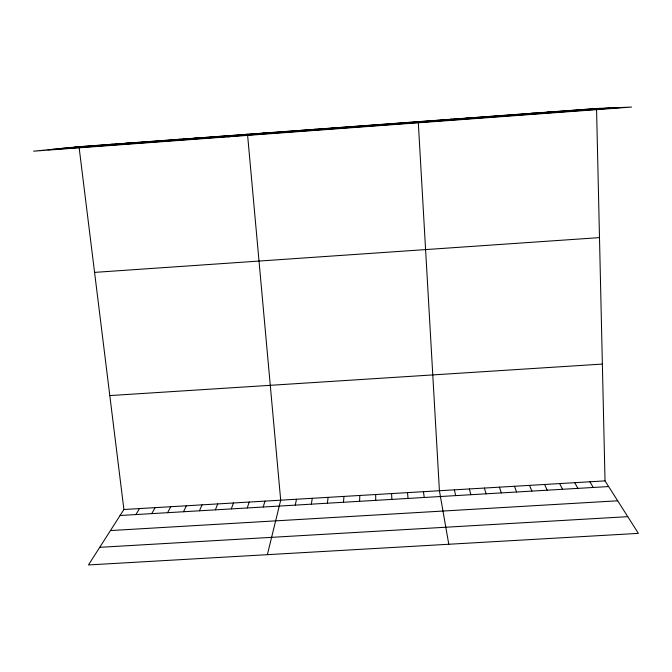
<?xml version="1.0" encoding="UTF-8"?>
<svg xmlns="http://www.w3.org/2000/svg" width="672" height="672" viewBox="0 0 672 672"><rect width="100%" height="100%" fill="white"/><g stroke="black" fill="none" stroke-linecap="round" stroke-linejoin="round"><path stroke-width="1.01" d="M359.596 501.312L359.814 495.474M343.484 502.261L343.955 496.415M327.398 503.219L328.104 497.356M311.329 504.168L312.287 498.296M295.277 505.117L296.478 499.237M267.372 554.669L280.694 500.178L247.523 134.282L227.875 136.844M263.248 507.016L264.928 501.11M247.254 507.965L249.178 502.051M231.286 508.914L233.453 502.984M215.342 509.855L217.745 503.924M199.416 510.804L202.054 504.857M183.506 511.745L186.388 505.789M167.614 512.686L170.738 506.713M151.746 513.626L155.106 507.646M135.895 514.567L139.49 508.578M79.027 146.714L123.9 509.502L88.477 564.942L638.4 533.375L605.027 480.883L596.551 108.52L631.588 107.058L33.6 151.175L79.027 146.714L596.551 108.52M331.909 128.167L332.606 127.999M314.572 129.452L315.546 129.259M297.242 130.729L298.502 130.519M279.947 132.006L281.492 131.771M262.668 133.283L264.491 133.031M228.186 135.828L230.572 135.534M210.983 137.096L213.646 136.777M193.805 138.365L196.745 138.029M176.644 139.633L179.861 139.272M159.508 140.893L163.002 140.524M142.388 142.162L146.16 141.758M125.303 143.422L129.343 143.002M108.234 144.682L112.552 144.245M91.182 145.942L95.777 145.48M74.164 147.193L600.298 108.36M61.891 148.403L609.748 107.965M48.149 149.747L620.348 107.528M94.576 272.387L599.491 237.619M109.813 395.581L602.372 364.073M123.9 509.502L605.027 480.883M120.07 515.5L608.63 486.553M110.443 530.561L617.686 500.791M99.733 547.319L627.774 516.667M580.247 109.721L583.708 109.586M563.951 110.922L567.143 110.804M547.688 112.123L550.603 112.031M531.434 113.324L534.072 113.249M515.206 114.517L517.574 114.467M498.994 115.718L501.094 115.685M482.807 116.911L484.63 116.894M466.637 118.104L468.191 118.112M450.492 119.297L451.769 119.322M434.364 120.49L435.372 120.532M418.253 121.674L425.141 122.287M401.083 122.942L401.528 123.035M589.89 481.782L593.25 487.46M574.762 482.681L577.886 488.376M559.658 483.58L562.548 489.283M544.564 484.478L547.218 490.19M529.494 485.377L531.905 491.098M514.441 486.276L516.617 492.005M499.397 487.166L501.346 492.912M484.378 488.057L486.091 493.811M469.375 488.956L470.854 494.718M454.39 489.846L455.633 495.617M448.787 544.261L439.421 490.736L418.312 122.699M423.461 491.686L424.225 497.482M407.518 492.635L408.038 498.439M391.6 493.576L391.868 499.397M375.698 494.525L375.724 500.354"/></g></svg>
